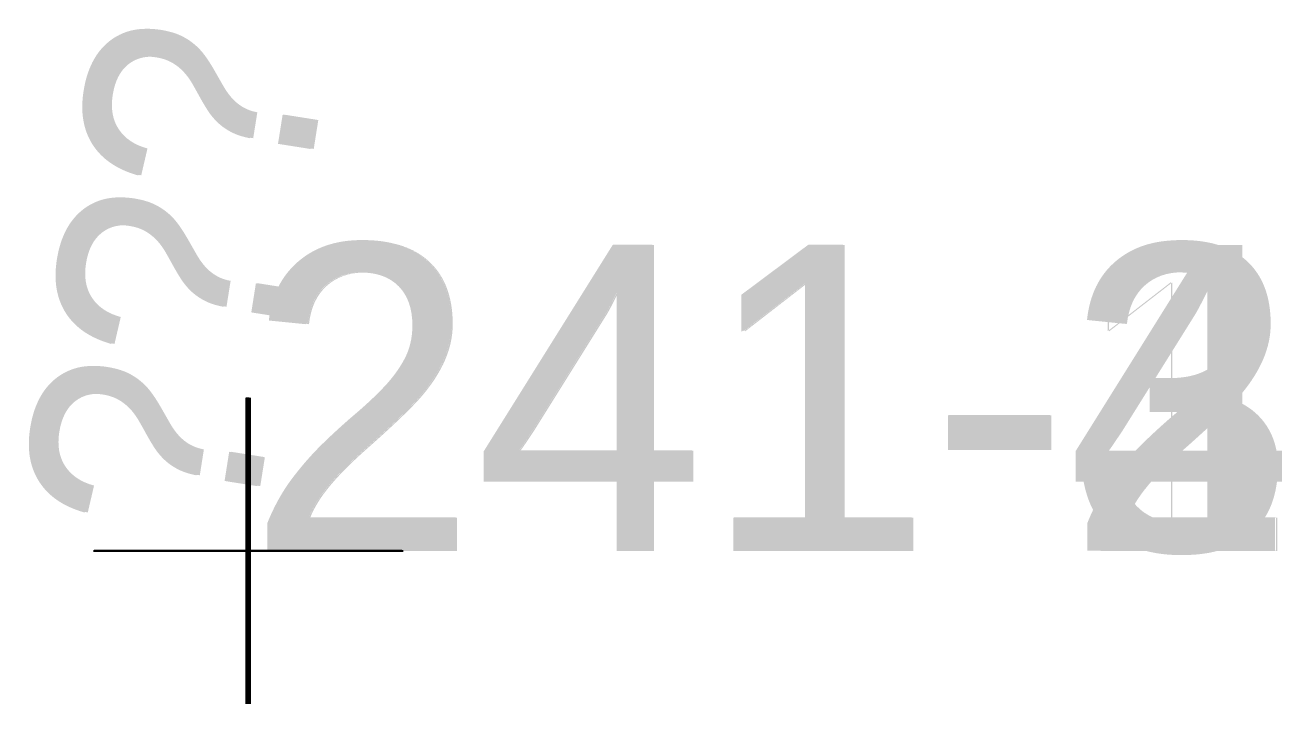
# Model space of a CAD drawing. Header units: inches. Extents: x 506004 to 508380, y 1859677 to 1861586.
# Drawn here: x 508329.24 to 508337.45, y 1859712.39 to 1859716.82 of the extents above; entities that cross this region are included whole.
import ezdxf

# ---------------------------------------------------------------- set-up
doc = ezdxf.new("R2010")
doc.units = ezdxf.units.IN
doc.header["$MEASUREMENT"] = 0
doc.header["$PDMODE"] = 2
for name, color, linetype in [('XS_Code', 7, 'Continuous'), ('XS_Name', 7, 'Continuous'), ('XS_Point', 7, 'Continuous')]:
    doc.layers.add(name, color=color, linetype=linetype)
doc.styles.add('Thai', font='THSarabun.ttf')

msp = doc.modelspace()

# ---------------------------------------------------------------- linework, layer by layer
at = {"layer": 'XS_Point'}
for p in [(508330.69, 1859713.386, 144.764), (508330.693, 1859713.387, 144.757), (508330.694, 1859713.388, 144.752), (508330.702, 1859713.388, 144.752), (508330.703, 1859713.388, 144.75), (508330.703, 1859713.387, 144.757), (508330.712, 1859713.386, 144.729)]:
    msp.add_point(p, dxfattribs=at)

# ---------------------------------------------------------------- texts
at = {"layer": 'XS_Code', "style": 'Thai'}
for p in [(508330.69, 1859713.386, 144.764), (508330.693, 1859713.387, 144.757), (508330.694, 1859713.388, 144.752), (508330.702, 1859713.388, 144.752), (508330.703, 1859713.388, 144.75), (508330.703, 1859713.387, 144.757), (508330.712, 1859713.386, 144.729)]:
    msp.add_text('แชก', height=1.5, rotation=81, dxfattribs=at).set_placement(p)
at = {"layer": 'XS_Name', "style": 'Thai'}
for s, p in [('241-4', (508330.69, 1859713.386, 144.764)), ('241-3', (508330.693, 1859713.387, 144.757)), ('241-2', (508330.694, 1859713.388, 144.752)), ('241-2', (508330.702, 1859713.388, 144.752)), ('241-1', (508330.703, 1859713.388, 144.75)), ('241-3', (508330.703, 1859713.387, 144.757)), ('241-1', (508330.712, 1859713.386, 144.729))]:
    msp.add_text(s, height=2, dxfattribs=at).set_placement(p)

doc.saveas('drawing.dxf')
